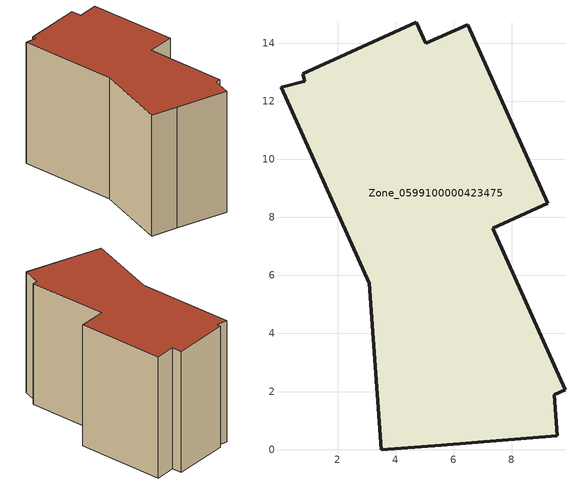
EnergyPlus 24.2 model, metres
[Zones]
Zone_0599100000423475
 floor ground (C_G): 0.05,12.5 0.87,12.7 0.79,12.96 4.71,14.72 5.04,14 6.48,14.65 9.24,8.49 7.34,7.63 9.84,2.06 9.47,1.89 9.58,0.47 5.58,0.15 3.5,0 3.08,5.72 z0
 wall outside (C_F): 5.04,14 4.71,14.72 0.79,12.96 0.87,12.7 0.05,12.5 3.08,5.72 3.5,0 5.58,0.15 9.58,0.47 9.47,1.89 9.84,2.06 7.34,7.63 9.24,8.49 6.48,14.65 5.04,14 z0:9.88
 roof outside (C_R): 0.87,12.7 0.05,12.5 3.08,5.72 3.5,0 5.58,0.15 9.58,0.47 9.47,1.89 9.84,2.06 7.34,7.63 9.24,8.49 6.48,14.65 5.04,14 4.71,14.72 0.79,12.96 z9.88
[BUILDING]
Pand.0599100000423475: North Axis=0; Terrain=City; Loads Convergence Tolerance Value=0.04; Temperature Convergence Tolerance Value=0.4; Solar Distribution=FullExterior; Maximum Number of Warmup Days=25; Minimum Number of Warmup Days=1
[Site:Location]
Rotterdam.The.Hague.AP_ZH_NLD Design_Conditions: Latitude=51.96; Longitude=4.45; Time Zone=1; Elevation=-4.5
[SITE:GROUNDTEMPERATURE:BUILDINGSURFACE]
18, 18, 18, 18, 18, 18, 18, 18, 18, 18, 18, 18
[MATERIAL] Thermal Absorptance=0.9; Solar Absorptance=0.7; Visible Absorptance=0.7
Name | Roughness | Thickness | Conductivity | Density | Specific Heat
G.TC.2006-2014 | MediumSmooth | 0.15 | 0.06 | 540 | 1210
F.TC.2006-2014 | Rough | 0.3 | 0.12 | 1920 | 840
R.TC.2006-2014 | MediumRough | 0.2 | 0.08 | 1500 | 1000
[CONSTRUCTION]
C_G: G.TC.2006-2014
C_F: F.TC.2006-2014
C_R: R.TC.2006-2014
[ZONE]
Zone_0599100000423475: Type=1; Multiplier=1; Ceiling Height=Autocalculate; Volume=Autocalculate; Floor Area=autocalculate; Part of Total Floor Area=Yes
[ZONEINFILTRATION:DESIGNFLOWRATE]
Infil_Zone_0599100000423475: Zone or ZoneList or Space or SpaceList=Zone_0599100000423475; Schedule=AlwaysOn; Design Flow Rate Calculation Method=Flow/Area; Flow Rate per Floor Area=0.0015; Constant Term Coefficient=1; Temperature Term Coefficient=0; Velocity Term Coefficient=0; Velocity Squared Term Coefficient=0
[HVACTEMPLATE:ZONE:IDEALLOADSAIRSYSTEM]
Zone_0599100000423475: Maximum Heating Supply Air Temperature=50; Minimum Cooling Supply Air Temperature=13; Maximum Heating Supply Air Humidity Ratio=0.0156; Minimum Cooling Supply Air Humidity Ratio=0.0077; Heating Limit=NoLimit; Cooling Limit=NoLimit; Dehumidification Control Type=ConstantSensibleHeatRatio; Cooling Sensible Heat Ratio=0.7; Dehumidification Setpoint=60; Humidification Control Type=None; Humidification Setpoint=30; Outdoor Air Method=None; Outdoor Air Flow Rate per Person=0.00944; Outdoor Air Flow Rate per Zone Floor Area=0; Outdoor Air Flow Rate per Zone=0; Demand Controlled Ventilation Type=None; Outdoor Air Economizer Type=NoEconomizer; Heat Recovery Type=None; Sensible Heat Recovery Effectiveness=0.7; Latent Heat Recovery Effectiveness=0.65
[ZONECONTROL:THERMOSTAT]
ThermostatControl_Zone_0599100000423475: Zone or ZoneList=Zone_0599100000423475; Control Type Schedule=DualSetpointControlType; Control 1=Thermostat_Zone_0599100000423475; Temperature Difference Between Cutout And Setpoint=0
[THERMOSTATSETPOINT:DUALSETPOINT]
Thermostat_Zone_0599100000423475: Heating Setpoint Temperature Schedule=HeatingSetpoint_Zone_0599100000423475; Cooling Setpoint Temperature Schedule=CoolingSetpoint_Zone_0599100000423475
[SCHEDULE:COMPACT]
HeatingSetpoint_Zone_0599100000423475: Through: 12/31, For: AllDays, Until: 24:00, 21
CoolingSetpoint_Zone_0599100000423475: Through: 12/31, For: AllDays, Until: 24:00, 24
DualSetpointControlType: Through: 12/31, For: AllDays, Until: 24:00, 4
AlwaysOn: Through: 12/31, For: AllDays, Until: 24:00, 1
